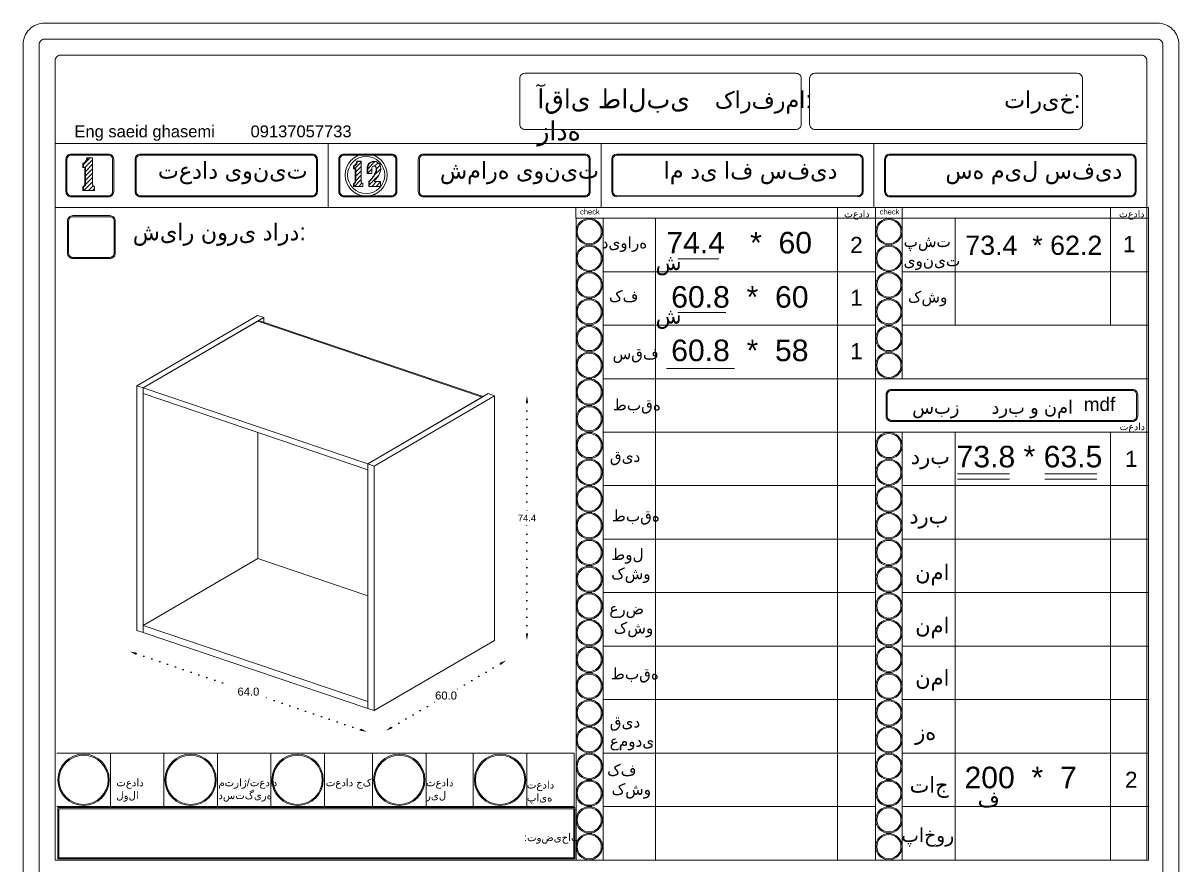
# Model space of a CAD drawing. Header units: inches. Extents: x 104 to 9740, y 936 to 6735.
# Drawn here: x 8813.2 to 9245.2, y 5445.2 to 5760 of the extents above; entities that cross this region are included whole.
import ezdxf

# ---------------------------------------------------------------- set-up
doc = ezdxf.new("R2010")
doc.units = ezdxf.units.IN
doc.header["$MEASUREMENT"] = 0
doc.linetypes.add('ACAD_ISO07W100', pattern=[3, 0, -3])
doc.styles.get("Standard").update_dxf_attribs({"font": 'arial.ttf'})
doc.dimstyles.new('Copy of Standard', dxfattribs={"dimtxt": 2.5, "dimasz": 2.5, "dimexe": 0.18, "dimexo": 0.0625, "dimgap": 0.09, "dimtad": 0, "dimtih": 1, "dimtoh": 1, "dimdec": 1, "dimzin": 0, "dimdsep": 46, "dimtxsty": 'Standard', "dimcen": 0.09, "dimse1": 1, "dimse2": 1, "dimadec": 0, "dimazin": 0, "dimtfac": 1, "dimtdec": 1, "dimtix": 1, "dimtofl": 0, "dimtmove": 0, "dimatfit": 3, "dimfxl": 1, "dimtolj": 1, "dimtzin": 0, "dimarcsym": 0})
doc.dimstyles.get("Standard").update_dxf_attribs({"dimtxt": 3, "dimasz": 2.5, "dimexe": 0.18, "dimexo": 0.0625, "dimgap": 0.09, "dimtad": 0, "dimtih": 1, "dimtoh": 1, "dimdec": 1, "dimzin": 0, "dimdsep": 46, "dimtxsty": 'Standard', "dimcen": 0.09, "dimse1": 1, "dimse2": 1, "dimadec": 0, "dimazin": 0, "dimtfac": 1, "dimtdec": 1, "dimtix": 1, "dimtofl": 0, "dimtmove": 0, "dimatfit": 0, "dimfxl": 1, "dimtolj": 1, "dimtzin": 0, "dimarcsym": 0})
pattern_1 = [(45, (8389.3998, 6249.648), (-0.8148213, 0.8148213), [])]

# ---------------------------------------------------------------- blocks, each defined once
blk = doc.blocks.new('*D792')
at = {"color": 0, "linetype": 'ACAD_ISO07W100', "lineweight": -2, "transparency": 16777216}
for p, q in [((9001.52, 5618.1), (9001.52, 5576.2)), ((9001.52, 5531.62), (9001.52, 5573.52))]:
    blk.add_line(p, q, dxfattribs=at)
at = {"color": 0, "transparency": 16777216}
for points in [[(9001.1, 5618.1), (9001.94, 5618.1), (9001.52, 5620.6)], [(9001.1, 5531.62), (9001.94, 5531.62), (9001.52, 5529.12)]]:
    blk.add_solid(points, dxfattribs=at)
at = {"layer": 'Defpoints', "color": 0, "transparency": 16777216}
for p in [(8989.4, 5620.6), (9001.52, 5620.6), (8989.4, 5529.12)]:
    blk.add_point(p, dxfattribs=at)
at = {"color": 0, "lineweight": 20, "transparency": 16777216, "insert": (9001.52, 5574.86), "char_height": 2.5, "attachment_point": 5}
blk.add_mtext('\\A1;74.4', dxfattribs=at)
blk = doc.blocks.new('*D793')
at = {"color": 0, "linetype": 'ACAD_ISO07W100', "lineweight": -2, "transparency": 16777216}
for p, q in [((8991.62, 5520.37), (8974.05, 5510.11)), ((8950.93, 5496.6), (8968.5, 5506.87))]:
    blk.add_line(p, q, dxfattribs=at)
at = {"color": 0, "transparency": 16777216}
for points in [[(8991.41, 5520.73), (8991.83, 5520.01), (8993.78, 5521.63)], [(8950.72, 5496.96), (8951.14, 5496.24), (8948.78, 5495.34)]]:
    blk.add_solid(points, dxfattribs=at)
at = {"layer": 'Defpoints', "color": 0, "transparency": 16777216}
for p in [(8989.4, 5529.12), (8944.4, 5502.84), (8948.78, 5495.34)]:
    blk.add_point(p, dxfattribs=at)
at = {"color": 0, "lineweight": 20, "transparency": 16777216, "insert": (8971.28, 5508.49), "char_height": 3, "attachment_point": 5}
blk.add_mtext('\\A1;60.0', dxfattribs=at)
blk = doc.blocks.new('*D794')
at = {"color": 0, "linetype": 'ACAD_ISO07W100', "lineweight": -2, "transparency": 16777216}
for p, q in [((8855.44, 5524.16), (8893.41, 5511.3)), ((8939.35, 5495.73), (8901.39, 5508.6))]:
    blk.add_line(p, q, dxfattribs=at)
at = {"color": 0, "transparency": 16777216}
for points in [[(8855.58, 5524.55), (8855.31, 5523.76), (8853.07, 5524.96)], [(8939.49, 5496.13), (8939.22, 5495.34), (8941.72, 5494.93)]]:
    blk.add_solid(points, dxfattribs=at)
at = {"layer": 'Defpoints', "color": 0, "transparency": 16777216}
for p in [(8855.75, 5532.86), (8853.07, 5524.96), (8944.4, 5502.84)]:
    blk.add_point(p, dxfattribs=at)
at = {"color": 0, "lineweight": 20, "transparency": 16777216, "insert": (8897.4, 5509.95), "char_height": 3, "attachment_point": 5}
blk.add_mtext('\\A1;64.0', dxfattribs=at)

msp = doc.modelspace()

# ---------------------------------------------------------------- hatches: boundary and pattern name
at = {"lineweight": 20}
h = msp.add_hatch(dxfattribs=at)
h.set_pattern_fill('ANSI31', color=256, scale=9.218651)
h.set_pattern_definition([(45, (8089.9391, 6248.5832), (-0.8148213, 0.8148213), [])])
h.paths.add_polyline_path([(8839.71, 5698.83), (8839.61, 5698.88), (8839.53, 5698.93), (8839.45, 5698.99), (8839.38, 5699.06), (8839.32, 5699.14), (8839.27, 5699.23), (8839.23, 5699.32), (8839.2, 5699.42), (8839.18, 5699.51), (8839.18, 5699.61), (8839.18, 5709.54), (8837.31, 5709.54), (8837.29, 5709.31), (8837.24, 5709.08), (8837.17, 5708.86), (8837.09, 5708.64), (8836.98, 5708.43), (8836.86, 5708.23), (8836.72, 5708.04), (8836.56, 5707.87), (8836.39, 5707.71), (8836.21, 5707.56), (8836.02, 5707.43), (8835.81, 5707.32), (8835.81, 5705.92), (8836.22, 5705.92), (8836.53, 5705.9), (8836.53, 5699.65), (8836.51, 5699.56), (8836.49, 5699.46), (8836.46, 5699.37), (8836.41, 5699.28), (8836.36, 5699.2), (8836.3, 5699.12), (8836.24, 5699.05), (8836.16, 5698.99), (8836.08, 5698.94), (8836, 5698.89), (8835.91, 5698.85), (8835.81, 5698.83), (8835.81, 5697.4), (8839.9, 5697.4), (8839.9, 5698.78), (8839.8, 5698.8)])
h = msp.add_hatch(dxfattribs=at)
h.set_pattern_fill('ANSI31', color=256, scale=9.218651)
h.set_pattern_definition(pattern_1)
h.paths.add_polyline_path([(8939.98, 5699.99), (8939.91, 5700.02), (8939.85, 5700.06), (8939.79, 5700.11), (8939.73, 5700.17), (8939.69, 5700.23), (8939.65, 5700.3), (8939.61, 5700.37), (8939.59, 5700.44), (8939.58, 5700.52), (8939.57, 5700.59), (8939.57, 5708.23), (8938.14, 5708.23), (8938.12, 5708.05), (8938.08, 5707.88), (8938.03, 5707.71), (8937.96, 5707.54), (8937.88, 5707.38), (8937.79, 5707.23), (8937.68, 5707.08), (8937.56, 5706.95), (8937.43, 5706.82), (8937.29, 5706.71), (8937.14, 5706.61), (8936.98, 5706.53), (8936.98, 5705.44), (8937.3, 5705.44), (8937.53, 5705.43), (8937.53, 5700.62), (8937.52, 5700.55), (8937.51, 5700.48), (8937.48, 5700.41), (8937.45, 5700.34), (8937.41, 5700.27), (8937.36, 5700.22), (8937.31, 5700.16), (8937.25, 5700.11), (8937.19, 5700.07), (8937.12, 5700.04), (8937.06, 5700.01), (8936.98, 5699.99), (8936.98, 5698.89), (8940.13, 5698.89), (8940.13, 5699.95), (8940.05, 5699.97)])
h = msp.add_hatch(dxfattribs=at)
h.set_pattern_fill('ANSI31', color=256, scale=9.218651)
h.set_pattern_definition(pattern_1)
h.paths.add_polyline_path([(8946.84, 5700.68), (8944.48, 5700.68), (8944.48, 5700.96), (8944.72, 5701.19), (8944.95, 5701.43), (8945.17, 5701.68), (8945.38, 5701.94), (8945.58, 5702.2), (8945.77, 5702.48), (8945.95, 5702.76), (8946.11, 5703.05), (8946.26, 5703.34), (8946.41, 5703.64), (8946.53, 5703.95), (8946.58, 5704.07), (8946.65, 5704.26), (8946.71, 5704.46), (8946.77, 5704.66), (8946.81, 5704.86), (8946.84, 5705.06), (8946.86, 5705.27), (8946.87, 5705.47), (8946.87, 5705.68), (8946.86, 5705.88), (8946.84, 5706.09), (8946.64, 5706.78), (8946.25, 5707.4), (8945.7, 5707.87), (8945.11, 5708.14), (8944.49, 5708.23), (8943.78, 5708.13), (8943.13, 5707.83), (8942.59, 5707.36), (8942.21, 5706.75), (8942.01, 5706.06), (8942.02, 5705.35), (8942.02, 5703.7), (8943.5, 5703.7), (8943.5, 5705.87), (8943.64, 5706.13), (8943.83, 5706.31), (8944.07, 5706.43), (8944.33, 5706.47), (8944.49, 5706.45), (8944.59, 5706.43), (8944.6, 5706.43), (8944.76, 5706.41), (8944.99, 5706.29), (8945.18, 5706.1), (8945.31, 5705.87), (8945.35, 5705.61), (8945.35, 5705.44), (8945.35, 5705.28), (8945.33, 5705.11), (8945.31, 5704.94), (8945.27, 5704.78), (8945.23, 5704.62), (8945.19, 5704.46), (8945.13, 5704.3), (8945.07, 5704.14), (8945, 5703.99), (8944.92, 5703.82), (8944.76, 5703.5), (8944.58, 5703.18), (8944.4, 5702.88), (8944.2, 5702.58), (8944, 5702.29), (8943.78, 5702), (8943.55, 5701.73), (8943.31, 5701.46), (8943.06, 5701.2), (8942.81, 5700.95), (8942.54, 5700.71), (8942.54, 5698.89), (8946.84, 5698.89)])

# ---------------------------------------------------------------- linework, layer by layer
for p, q in [((8825.2, 5446.99), (8825.2, 5745.95)), ((9233.2, 5714.99), (8825.2, 5714.99)), ((8825.2, 5536), (8825.2, 5714.99)), ((8927.2, 5690.99), (8927.2, 5714.99)), ((9029.2, 5690.99), (9029.2, 5714.99)), ((9029.2, 5714.99), (9029.2, 5694.99)), ((9131.2, 5690.99), (9131.2, 5714.99)), ((8829.2, 5696.99), (8829.2, 5708.99)), ((8845.05, 5710.99), (8831.2, 5710.99)), ((8835.81, 5707.32), (8835.81, 5705.92)), ((8847.05, 5708.99), (8847.05, 5696.99)), ((8855.05, 5696.99), (8855.05, 5708.99)), ((8921.2, 5710.99), (8857.05, 5710.99)), ((8923.2, 5696.99), (8923.2, 5708.99)), ((8931.2, 5708.99), (8931.2, 5696.99)), ((8950.91, 5710.99), (8933.2, 5710.99)), ((8952.91, 5696.99), (8952.91, 5708.99)), ((8960.91, 5696.99), (8960.91, 5708.99)), ((9023.2, 5710.99), (8962.91, 5710.99)), ((9025.2, 5708.99), (9025.2, 5696.99)), ((9033.2, 5696.99), (9033.2, 5708.99)), ((9125.2, 5710.99), (9035.2, 5710.99)), ((9127.2, 5708.99), (9127.2, 5696.99)), ((9135.2, 5696.99), (9135.2, 5708.99)), ((9227.2, 5710.99), (9137.2, 5710.99)), ((9229.2, 5696.99), (9229.2, 5708.99)), ((8936.98, 5706.53), (8936.98, 5705.44)), ((8936.98, 5698.89), (8940.13, 5698.89)), ((8831.58, 5695.29), (8845.42, 5695.29)), ((8835.81, 5697.4), (8839.9, 5697.4)), ((8921.58, 5695.29), (8857.42, 5695.29)), ((8933.58, 5695.29), (8951.28, 5695.29)), ((9023.58, 5695.29), (8963.28, 5695.29)), ((9035.58, 5695.29), (9125.58, 5695.29)), ((9137.58, 5695.29), (9227.58, 5695.29)), ((9233.2, 5694.99), (9233.2, 5446.99)), ((9019.8, 5690.99), (9019.8, 5686.99)), ((9117.63, 5446.99), (9117.63, 5690.99)), ((9131.8, 5690.99), (9131.8, 5666.99)), ((9141.8, 5690.99), (9141.8, 5666.99)), ((9219.59, 5646.99), (9219.59, 5690.99)), ((9019.8, 5686.99), (9233.8, 5686.99)), ((9019.86, 5447.12), (9019.86, 5687.12)), ((9030.07, 5446.99), (9030.07, 5686.99)), ((9049.61, 5686.99), (9049.61, 5446.99)), ((9131.8, 5530.99), (9131.8, 5686.99)), ((9131.8, 5446.99), (9131.8, 5686.99)), ((9141.8, 5646.99), (9141.8, 5686.99)), ((9141.8, 5626.99), (9141.8, 5686.99)), ((9141.8, 5626.99), (9141.8, 5686.99)), ((9141.8, 5686.99), (9141.8, 5666.99)), ((9161.61, 5686.99), (9161.61, 5646.99)), ((9057.97, 5671.74), (9073.3, 5671.74)), ((9030.07, 5666.99), (9131.8, 5666.99)), ((9141.8, 5666.99), (9233.8, 5666.99)), ((9057.97, 5651.74), (9075.85, 5651.74)), ((9030.07, 5646.99), (9131.8, 5646.99)), ((9233.8, 5646.99), (9141.8, 5646.99)), ((9053.62, 5630.85), (9079.04, 5630.85)), ((9030.07, 5626.99), (9233.8, 5626.99)), ((9135.8, 5612.99), (9135.8, 5620.99)), ((9227.8, 5622.99), (9137.8, 5622.99)), ((9229.8, 5620.99), (9229.8, 5612.99)), ((9227.8, 5610.99), (9137.8, 5610.99)), ((9030.07, 5606.99), (9131.8, 5606.99)), ((9233.8, 5606.99), (9131.8, 5606.99)), ((9141.8, 5446.99), (9141.8, 5606.99)), ((9161.61, 5606.99), (9161.61, 5506.99)), ((9219.59, 5606.99), (9219.59, 5446.99)), ((9162.5, 5591.38), (9181.84, 5591.38)), ((9195.13, 5591.38), (9214.47, 5591.38)), ((9030.07, 5586.99), (9131.8, 5586.99)), ((9030.07, 5586.99), (9049.61, 5586.99)), ((9141.8, 5586.99), (9233.8, 5586.99)), ((9161.61, 5586.99), (9161.61, 5486.99)), ((9162.5, 5589.36), (9181.84, 5589.36)), ((9195.13, 5589.36), (9214.47, 5589.36)), ((9030.07, 5566.99), (9049.61, 5566.99)), ((9030.07, 5566.99), (9131.8, 5566.99)), ((9141.8, 5566.99), (9233.8, 5566.99)), ((9161.61, 5566.99), (9161.61, 5466.99)), ((9030.07, 5546.99), (9131.8, 5546.99)), ((9141.8, 5546.99), (9233.8, 5546.99)), ((9161.61, 5546.99), (9161.61, 5446.99)), ((9030.07, 5526.99), (9131.8, 5526.99)), ((9117.63, 5526.99), (9131.8, 5526.99)), ((9141.8, 5526.99), (9233.8, 5526.99)), ((9030.07, 5506.99), (9131.8, 5506.99)), ((9141.8, 5506.99), (9233.8, 5506.99)), ((8825.8, 5486.99), (9019.19, 5486.99)), ((8845.8, 5486.99), (8845.8, 5466.99)), ((8865.8, 5486.99), (8865.8, 5466.99)), ((8885.8, 5486.99), (8885.8, 5466.99)), ((8905.8, 5486.99), (8905.8, 5466.99)), ((8925.8, 5486.99), (8925.8, 5466.99)), ((8943.79, 5486.99), (8943.79, 5466.99)), ((8963.79, 5486.99), (8963.79, 5466.99)), ((8981.48, 5486.99), (8981.48, 5466.99)), ((9001.48, 5486.99), (9001.48, 5466.99)), ((9019.19, 5486.99), (9019.19, 5466.99)), ((9030.07, 5486.99), (9131.8, 5486.99)), ((9141.8, 5486.99), (9233.8, 5486.99)), ((8825.8, 5466.99), (9019.19, 5466.99)), ((9030.07, 5466.99), (9131.8, 5466.99)), ((9141.8, 5466.99), (9233.8, 5466.99)), ((9019.2, 5446.99), (8825.2, 5446.99)), ((9019.2, 5446.99), (8825.2, 5446.99)), ((9019.2, 5446.99), (9131.2, 5446.99)), ((9019.2, 5446.99), (9233.2, 5446.99)), ((9019.2, 5446.99), (9131.2, 5446.99)), ((9019.2, 5446.99), (9233.2, 5446.99)), ((9019.8, 5446.99), (9131.8, 5446.99)), ((9019.8, 5446.99), (9131.8, 5446.99))]:
    msp.add_line(p, q, dxfattribs=at)
at = {"linetype": 'Continuous', "lineweight": 20, "extrusion": (4.44089e-16, 0.895621, 0.444817)}
for p, q in [((8900.76, 5650.63), (8855.75, 5624.34)), ((8903.12, 5649.83), (8900.76, 5650.63)), ((8858.12, 5623.54), (8903.12, 5649.83)), ((8900.87, 5648.52), (8858.12, 5623.54)), ((8901.21, 5648.71), (8900.87, 5648.52)), ((8984.79, 5620.09), (8900.87, 5648.52)), ((8984.79, 5620.09), (8900.87, 5648.52)), ((8901.21, 5648.71), (8985.13, 5620.29)), ((8903.12, 5648.07), (8903.12, 5649.83)), ((8855.75, 5624.34), (8858.12, 5623.54)), ((8855.75, 5624.34), (8855.75, 5532.86)), ((8858.12, 5532.06), (8858.12, 5623.54)), ((8858.12, 5623.54), (8858.12, 5621.39)), ((8942.03, 5595.12), (8858.12, 5623.54)), ((8942.03, 5592.96), (8858.12, 5621.39)), ((8987.04, 5621.4), (8942.03, 5595.12)), ((8944.4, 5594.31), (8989.4, 5620.6)), ((8989.4, 5620.6), (8987.04, 5621.4)), ((8989.4, 5529.12), (8989.4, 5620.6)), ((8942.03, 5595.12), (8984.79, 5620.09)), ((8985.13, 5620.29), (8984.79, 5620.09)), ((8900.87, 5606.91), (8900.87, 5559.7)), ((8942.03, 5595.12), (8944.4, 5594.31)), ((8942.03, 5595.12), (8942.03, 5503.64)), ((8942.03, 5592.96), (8942.03, 5595.12)), ((8944.4, 5502.84), (8944.4, 5594.31)), ((8858.12, 5534.73), (8900.87, 5559.7)), ((8900.87, 5559.7), (8942.03, 5545.75)), ((8942.03, 5506.3), (8858.12, 5534.73)), ((8858.12, 5534.73), (8858.12, 5532.06)), ((8858.12, 5532.06), (8855.75, 5532.86)), ((8858.12, 5532.06), (8942.03, 5503.64)), ((8989.4, 5529.12), (8944.4, 5502.84)), ((8942.03, 5506.3), (8942.03, 5503.64)), ((8944.4, 5502.84), (8942.03, 5503.64))]:
    msp.add_line(p, q, dxfattribs=at)
at = {"lineweight": 20}
for points in [[(8821.2, 5153.95), (9237.2, 5153.95, 0.414214), (9245.2, 5161.95), (9245.2, 5751.95, 0.414214), (9237.2, 5759.95), (8821.2, 5759.95, 0.414214), (8813.2, 5751.95), (8813.2, 5161.95, 0.414214)], [(8821.2, 5159.95), (9237.2, 5159.95, 0.414214), (9239.2, 5161.95), (9239.2, 5751.95, 0.414214), (9237.2, 5753.95), (8821.2, 5753.95, 0.414214), (8819.2, 5751.95), (8819.2, 5161.95, 0.414214)], [(9104.05, 5739.2, 0.414214), (9102.05, 5741.2), (9000.81, 5741.2, 0.414214), (8998.81, 5739.2), (8998.81, 5722.16, 0.414214), (9000.81, 5720.16), (9102.05, 5720.16, 0.414214), (9104.05, 5722.16)], [(9109.18, 5720.16), (9207.18, 5720.16, 0.414214), (9209.18, 5722.16), (9209.18, 5739.2, 0.414214), (9207.18, 5741.2), (9109.18, 5741.2, 0.414214), (9107.18, 5739.2), (9107.18, 5722.16, 0.414214)], [(9209.18, 5739.2, 0.414214), (9207.18, 5741.2), (9109.18, 5741.2, 0.414214), (9107.18, 5739.2), (9107.18, 5722.16, 0.414214), (9109.18, 5720.16), (9207.18, 5720.16, 0.414214), (9209.18, 5722.16)], [(8847.05, 5708.99, 0.414214), (8845.05, 5710.99), (8831.2, 5710.99, 0.414214), (8829.2, 5708.99), (8829.2, 5696.99, 0.414214), (8831.2, 5694.99), (8845.05, 5694.99, 0.414214), (8847.05, 5696.99)], [(8846.65, 5708.99, 0.414214), (8845.05, 5710.59), (8831.2, 5710.59, 0.414214), (8829.6, 5708.99), (8829.6, 5696.99, 0.414214), (8831.2, 5695.39), (8845.05, 5695.39, 0.414214), (8846.65, 5696.99)], [(8923.2, 5708.99, 0.414214), (8921.2, 5710.99), (8857.05, 5710.99, 0.414214), (8855.05, 5708.99), (8855.05, 5696.99, 0.414214), (8857.05, 5694.99), (8921.2, 5694.99, 0.414214), (8923.2, 5696.99)], [(8922.8, 5708.99, 0.414214), (8921.2, 5710.59), (8857.05, 5710.59, 0.414214), (8855.45, 5708.99), (8855.45, 5696.99, 0.414214), (8857.05, 5695.39), (8921.2, 5695.39, 0.414214), (8922.8, 5696.99)], [(8952.91, 5708.99, 0.414214), (8950.91, 5710.99), (8933.2, 5710.99, 0.414214), (8931.2, 5708.99), (8931.2, 5696.99, 0.414214), (8933.2, 5694.99), (8950.91, 5694.99, 0.414214), (8952.91, 5696.99)], [(8952.51, 5708.99, 0.414214), (8950.91, 5710.59), (8933.2, 5710.59, 0.414214), (8931.6, 5708.99), (8931.6, 5696.99, 0.414214), (8933.2, 5695.39), (8950.91, 5695.39, 0.414214), (8952.51, 5696.99)], [(9025.2, 5708.99, 0.414214), (9023.2, 5710.99), (8962.91, 5710.99, 0.414214), (8960.91, 5708.99), (8960.91, 5696.99, 0.414214), (8962.91, 5694.99), (9023.2, 5694.99, 0.414214), (9025.2, 5696.99)], [(9024.8, 5708.99, 0.414214), (9023.2, 5710.59), (8962.91, 5710.59, 0.414214), (8961.31, 5708.99), (8961.31, 5696.99, 0.414214), (8962.91, 5695.39), (9023.2, 5695.39, 0.414214), (9024.8, 5696.99)], [(9126.8, 5708.99, 0.414214), (9125.2, 5710.59), (9035.2, 5710.59, 0.414214), (9033.6, 5708.99), (9033.6, 5696.99, 0.414214), (9035.2, 5695.39), (9125.2, 5695.39, 0.414214), (9126.8, 5696.99)], [(9229.2, 5708.99, 0.414214), (9227.2, 5710.99), (9137.2, 5710.99, 0.414214), (9135.2, 5708.99), (9135.2, 5696.99, 0.414214), (9137.2, 5694.99), (9227.2, 5694.99, 0.414214), (9229.2, 5696.99)], [(9228.8, 5708.99, 0.414214), (9227.2, 5710.59), (9137.2, 5710.59, 0.414214), (9135.6, 5708.99), (9135.6, 5696.99, 0.414214), (9137.2, 5695.39), (9227.2, 5695.39, 0.414214), (9228.8, 5696.99)], [(8847.65, 5685.95, 0.414214), (8845.65, 5687.95), (8831.8, 5687.95, 0.414214), (8829.8, 5685.95), (8829.8, 5673.95, 0.414214), (8831.8, 5671.95), (8845.65, 5671.95, 0.414214), (8847.65, 5673.95)], [(8847.65, 5685.95, 0.414214), (8845.65, 5687.95), (8831.8, 5687.95, 0.414214), (8829.8, 5685.95), (8829.8, 5673.95, 0.414214), (8831.8, 5671.95), (8845.65, 5671.95, 0.414214), (8847.65, 5673.95)], [(8847.25, 5685.95, 0.414214), (8845.65, 5687.55), (8831.8, 5687.55, 0.414214), (8830.2, 5685.95), (8830.2, 5673.95, 0.414214), (8831.8, 5672.35), (8845.65, 5672.35, 0.414214), (8847.25, 5673.95)], [(8847.25, 5685.95, 0.414214), (8845.65, 5687.55), (8831.8, 5687.55, 0.414214), (8830.2, 5685.95), (8830.2, 5673.95, 0.414214), (8831.8, 5672.35), (8845.65, 5672.35, 0.414214), (8847.25, 5673.95)], [(9229.8, 5620.99, 0.414214), (9227.8, 5622.99), (9137.8, 5622.99, 0.414214), (9135.8, 5620.99), (9135.8, 5612.99, 0.414214), (9137.8, 5610.99), (9227.8, 5610.99, 0.414214), (9229.8, 5612.99)], [(9229.4, 5620.99, 0.414214), (9227.8, 5622.59), (9137.8, 5622.59, 0.414214), (9136.2, 5620.99), (9136.2, 5612.99, 0.414214), (9137.8, 5611.39), (9227.8, 5611.39, 0.414214), (9229.4, 5612.99)]]:
    msp.add_lwpolyline(points, format="xyb", close=True, dxfattribs=at)
for points in [[(9233.2, 5547.93), (9233.2, 5745.95, 0.414214), (9231.2, 5747.95), (8827.2, 5747.95, 0.414214), (8825.2, 5745.95), (8825.2, 5547.93)], [(9104.05, 5739.2, 0.414214), (9102.05, 5741.2), (9000.81, 5741.2, 0.414214), (8998.81, 5739.2), (8998.81, 5722.16, 0.414214), (9000.81, 5720.16), (9102.05, 5720.16, 0.414214), (9104.05, 5722.16), (9104.05, 5739.2)]]:
    msp.add_lwpolyline(points, format="xyb", dxfattribs=at)
for points in [[(8835.5, 5697.34), (8839.9, 5697.34), (8839.9, 5697.4), (8839.9, 5698.78), (8839.8, 5698.8), (8839.71, 5698.83), (8839.61, 5698.88), (8839.53, 5698.93), (8839.45, 5698.99), (8839.38, 5699.06), (8839.32, 5699.14), (8839.27, 5699.23), (8839.23, 5699.32), (8839.2, 5699.42), (8839.18, 5699.51), (8839.18, 5699.61), (8839.18, 5709.54), (8839.18, 5709.6), (8837.01, 5709.6), (8836.99, 5709.36), (8836.94, 5709.13), (8836.87, 5708.91), (8836.78, 5708.69), (8836.68, 5708.48), (8836.55, 5708.28), (8836.41, 5708.09), (8836.26, 5707.91), (8836.08, 5707.75), (8835.9, 5707.6), (8835.7, 5707.47), (8835.5, 5707.36), (8835.5, 5705.92), (8835.81, 5705.92), (8836.22, 5705.92), (8836.22, 5699.61), (8836.2, 5699.52), (8836.18, 5699.42), (8836.15, 5699.33), (8836.11, 5699.24), (8836.05, 5699.16), (8835.99, 5699.08), (8835.93, 5699.01), (8835.85, 5698.95), (8835.77, 5698.89), (8835.68, 5698.84), (8835.59, 5698.81), (8835.5, 5698.78), (8835.5, 5697.34), (8835.81, 5697.4), (8835.81, 5698.83), (8835.91, 5698.85), (8836, 5698.89), (8836.08, 5698.94), (8836.16, 5698.99), (8836.24, 5699.05), (8836.3, 5699.12), (8836.36, 5699.2), (8836.41, 5699.28), (8836.46, 5699.37), (8836.49, 5699.46), (8836.51, 5699.56), (8836.53, 5699.65), (8836.53, 5705.9), (8836.22, 5705.92)], [(8835.5, 5707.36), (8835.81, 5707.32), (8836.02, 5707.43), (8836.21, 5707.56), (8836.39, 5707.71), (8836.56, 5707.87), (8836.72, 5708.04), (8836.86, 5708.23), (8836.98, 5708.43), (8837.09, 5708.64), (8837.17, 5708.86), (8837.24, 5709.08), (8837.29, 5709.31), (8837.31, 5709.54)], [(8837.01, 5709.6), (8837.31, 5709.54), (8839.18, 5709.54)], [(8936.74, 5698.84), (8940.13, 5698.84), (8940.13, 5698.89), (8940.13, 5699.95), (8940.05, 5699.97), (8939.98, 5699.99), (8939.91, 5700.02), (8939.85, 5700.06), (8939.79, 5700.11), (8939.73, 5700.17), (8939.69, 5700.23), (8939.65, 5700.3), (8939.61, 5700.37), (8939.59, 5700.44), (8939.58, 5700.52), (8939.57, 5700.59), (8939.57, 5708.23), (8939.57, 5708.28), (8937.91, 5708.28), (8937.89, 5708.1), (8937.85, 5707.92), (8937.8, 5707.75), (8937.73, 5707.58), (8937.65, 5707.42), (8937.55, 5707.26), (8937.45, 5707.12), (8937.33, 5706.98), (8937.19, 5706.85), (8937.05, 5706.74), (8936.9, 5706.64), (8936.74, 5706.55), (8936.74, 5705.44), (8936.98, 5705.44), (8937.3, 5705.44), (8937.3, 5700.59), (8937.29, 5700.52), (8937.27, 5700.44), (8937.24, 5700.37), (8937.21, 5700.31), (8937.17, 5700.24), (8937.12, 5700.18), (8937.07, 5700.13), (8937.01, 5700.08), (8936.95, 5700.04), (8936.88, 5700), (8936.81, 5699.97), (8936.74, 5699.95), (8936.74, 5698.84), (8936.98, 5698.89), (8936.98, 5699.99), (8937.06, 5700.01), (8937.12, 5700.04), (8937.19, 5700.07), (8937.25, 5700.11), (8937.31, 5700.16), (8937.36, 5700.22), (8937.41, 5700.27), (8937.45, 5700.34), (8937.48, 5700.41), (8937.51, 5700.48), (8937.52, 5700.55), (8937.53, 5700.62), (8937.53, 5705.43), (8937.3, 5705.44)], [(8936.74, 5706.55), (8936.98, 5706.53), (8937.14, 5706.61), (8937.29, 5706.71), (8937.43, 5706.82), (8937.56, 5706.95), (8937.68, 5707.08), (8937.79, 5707.23), (8937.88, 5707.38), (8937.96, 5707.54), (8938.03, 5707.71), (8938.08, 5707.88), (8938.12, 5708.05), (8938.14, 5708.23)], [(8937.91, 5708.28), (8938.14, 5708.23), (8939.57, 5708.23)], [(8941.83, 5703.7), (8941.83, 5705.36), (8941.82, 5706.09), (8942.02, 5706.78), (8942.41, 5707.4), (8942.96, 5707.87), (8943.61, 5708.17), (8944.33, 5708.28), (8945.05, 5708.17), (8945.11, 5708.14), (8945.7, 5707.87), (8946.25, 5707.4), (8946.64, 5706.78), (8946.84, 5706.09), (8946.86, 5705.88), (8946.87, 5705.68), (8946.87, 5705.47), (8946.86, 5705.27), (8946.84, 5705.06), (8946.81, 5704.86), (8946.77, 5704.66), (8946.71, 5704.46), (8946.65, 5704.26), (8946.58, 5704.07), (8946.53, 5703.95), (8946.41, 5703.64), (8946.26, 5703.34), (8946.11, 5703.05), (8945.95, 5702.76), (8945.77, 5702.48), (8945.58, 5702.2), (8945.38, 5701.94), (8945.17, 5701.68), (8944.95, 5701.43), (8944.72, 5701.19), (8944.48, 5700.96), (8944.48, 5700.68), (8946.84, 5700.68), (8946.84, 5698.89), (8946.84, 5698.84), (8942.36, 5698.84)], [(8942.02, 5703.7), (8942.02, 5705.35), (8942.01, 5706.06), (8942.21, 5706.75), (8942.59, 5707.36), (8943.13, 5707.83), (8943.78, 5708.13), (8944.49, 5708.23), (8945.11, 5708.14)], [(8941.83, 5703.7), (8942.02, 5703.7), (8943.5, 5703.7), (8943.5, 5705.82), (8943.51, 5705.89), (8943.64, 5706.13), (8943.83, 5706.31), (8944.07, 5706.43), (8944.33, 5706.47), (8944.49, 5706.45), (8944.59, 5706.43), (8944.6, 5706.43)], [(8945.02, 5706.13), (8945.15, 5705.89), (8945.2, 5705.63), (8945.2, 5705.46), (8945.19, 5705.29), (8945.17, 5705.12), (8945.15, 5704.96), (8945.12, 5704.79), (8945.08, 5704.63), (8945.03, 5704.46), (8944.97, 5704.3), (8944.91, 5704.15), (8944.84, 5703.99), (8944.76, 5703.82), (8944.6, 5703.5), (8944.42, 5703.18), (8944.23, 5702.87), (8944.04, 5702.57), (8943.83, 5702.27), (8943.61, 5701.98), (8943.38, 5701.71), (8943.14, 5701.44), (8942.89, 5701.18), (8942.63, 5700.92), (8942.36, 5700.68), (8942.36, 5698.84), (8942.54, 5698.89), (8946.84, 5698.89)], [(8945.02, 5706.13), (8944.83, 5706.31), (8944.6, 5706.43), (8944.76, 5706.41), (8944.99, 5706.29), (8945.18, 5706.1), (8945.31, 5705.87), (8945.35, 5705.61), (8945.35, 5705.44), (8945.35, 5705.28), (8945.33, 5705.11), (8945.31, 5704.94), (8945.27, 5704.78), (8945.23, 5704.62), (8945.19, 5704.46), (8945.13, 5704.3), (8945.07, 5704.14), (8945, 5703.99), (8944.92, 5703.82), (8944.76, 5703.5), (8944.58, 5703.18), (8944.4, 5702.88), (8944.2, 5702.58), (8944, 5702.29), (8943.78, 5702), (8943.55, 5701.73), (8943.31, 5701.46), (8943.06, 5701.2), (8942.81, 5700.95), (8942.54, 5700.71)], [(8942.36, 5700.68), (8942.54, 5700.71), (8942.54, 5698.89)]]:
    msp.add_lwpolyline(points, dxfattribs=at)
for points in [[(8825.2, 5690.99), (9233.2, 5690.99), (9233.2, 5446.99), (8825.2, 5446.99)], [(9019.8, 5446.99), (8825.2, 5446.99), (8825.2, 5690.99), (9233.8, 5690.99), (9233.8, 5446.99)], [(9019.8, 5446.99), (8825.2, 5446.99), (8825.2, 5690.99), (9233.8, 5690.99), (9233.8, 5446.99)], [(9019.4, 5466.59), (8826.2, 5466.59), (8826.2, 5447.39), (9019.4, 5447.39)], [(9019, 5466.19), (8826.6, 5466.19), (8826.6, 5447.79), (9019, 5447.79)]]:
    msp.add_lwpolyline(points, close=True, dxfattribs=at)
for centre, radius in [((8941.43, 5703.15), 7.86), ((8941.43, 5703.15), 6.94), ((9024.8, 5681.99), 4.92), ((9024.8, 5681.99), 4.52), ((9136.8, 5681.99), 4.92), ((9136.8, 5681.99), 4.52), ((9024.8, 5671.99), 4.92), ((9024.8, 5671.99), 4.52), ((9136.8, 5671.99), 4.92), ((9136.8, 5671.99), 4.52), ((9024.8, 5661.99), 4.92), ((9024.8, 5661.99), 4.52), ((9136.8, 5661.99), 4.92), ((9136.8, 5661.99), 4.52), ((9024.8, 5651.99), 4.92), ((9024.8, 5651.99), 4.52), ((9136.8, 5651.99), 4.92), ((9136.8, 5651.99), 4.52), ((9024.8, 5641.99), 4.92), ((9024.8, 5641.99), 4.52), ((9136.8, 5641.99), 4.92), ((9136.8, 5641.99), 4.52), ((9024.8, 5631.99), 4.92), ((9024.8, 5631.99), 4.52), ((9136.8, 5631.99), 4.92), ((9136.8, 5631.99), 4.52), ((9024.8, 5621.99), 4.92), ((9024.8, 5621.99), 4.52), ((9024.8, 5611.99), 4.92), ((9024.8, 5611.99), 4.52), ((9024.8, 5601.99), 4.92), ((9024.8, 5601.99), 4.52), ((9136.8, 5601.99), 4.92), ((9136.8, 5601.99), 4.52), ((9024.8, 5591.99), 4.92), ((9024.8, 5591.99), 4.52), ((9136.8, 5591.99), 4.92), ((9136.8, 5591.99), 4.52), ((9024.8, 5581.99), 4.92), ((9024.8, 5581.99), 4.52), ((9136.8, 5581.99), 4.92), ((9136.8, 5581.99), 4.52), ((9024.8, 5571.99), 4.92), ((9024.8, 5571.99), 4.52), ((9136.8, 5571.99), 4.92), ((9136.8, 5571.99), 4.52), ((9024.8, 5561.99), 4.92), ((9024.8, 5561.99), 4.52), ((9136.8, 5561.99), 4.92), ((9136.8, 5561.99), 4.52), ((9024.8, 5551.99), 4.92), ((9024.8, 5551.99), 4.52), ((9136.8, 5551.99), 4.92), ((9136.8, 5551.99), 4.52), ((9024.8, 5541.99), 4.92), ((9136.8, 5541.99), 4.92), ((9024.8, 5541.99), 4.52), ((9136.8, 5541.99), 4.52), ((9024.8, 5531.99), 4.92), ((9024.8, 5531.99), 4.52), ((9136.8, 5531.99), 4.92), ((9136.8, 5531.99), 4.52), ((9024.8, 5521.99), 4.92), ((9024.8, 5521.99), 4.52), ((9136.8, 5521.99), 4.92), ((9136.8, 5521.99), 4.52), ((9024.8, 5511.99), 4.92), ((9136.8, 5511.99), 4.92), ((9024.8, 5511.99), 4.52), ((9136.8, 5511.99), 4.52), ((9024.8, 5501.99), 4.92), ((9024.8, 5501.99), 4.52), ((9136.8, 5501.99), 4.92), ((9136.8, 5501.99), 4.52), ((9024.8, 5491.99), 4.92), ((9024.8, 5491.99), 4.52), ((9136.8, 5491.99), 4.92), ((9136.8, 5491.99), 4.52), ((8835.8, 5476.99), 9.6), ((8875.8, 5476.99), 9.6), ((8915.8, 5476.99), 9.6), ((8953.79, 5476.99), 9.6), ((8991.48, 5476.99), 9.6), ((9024.8, 5481.99), 4.92), ((9024.8, 5481.99), 4.52), ((9136.8, 5481.99), 4.92), ((9136.8, 5481.99), 4.52), ((8835.8, 5476.99), 9.2), ((8875.8, 5476.99), 9.2), ((8915.8, 5476.99), 9.2), ((8953.79, 5476.99), 9.2), ((8991.48, 5476.99), 9.2), ((9024.8, 5471.99), 4.92), ((9024.8, 5471.99), 4.52), ((9136.8, 5471.99), 4.92), ((9136.8, 5471.99), 4.52), ((9024.8, 5461.99), 4.92), ((9024.8, 5461.99), 4.52), ((9136.8, 5461.99), 4.92), ((9136.8, 5461.99), 4.52), ((9024.8, 5451.99), 4.92), ((9024.8, 5451.99), 4.52), ((9136.8, 5451.99), 4.92), ((9136.8, 5451.99), 4.52)]:
    msp.add_circle(centre, radius, dxfattribs=at)
for centre, start, end in [((8831.2, 5708.99), 90, 180), ((8845.05, 5708.99), 0, 90), ((8857.05, 5708.99), 90, 180), ((8921.2, 5708.99), 0, 90), ((8933.2, 5708.99), 90, 180), ((8950.91, 5708.99), 0, 90), ((8962.91, 5708.99), 90, 180), ((9023.2, 5708.99), 0, 90), ((9035.2, 5708.99), 90, 180), ((9125.2, 5708.99), 0, 90), ((9137.2, 5708.99), 90, 180), ((9227.2, 5708.99), 0, 90), ((8831.2, 5696.99), 180, 270), ((8845.05, 5696.99), 270, 0), ((8857.05, 5696.99), 180, 270), ((8921.2, 5696.99), 270, 0), ((8933.2, 5696.99), 180, 270), ((8950.91, 5696.99), 270, 0), ((8962.91, 5696.99), 180, 270), ((9023.2, 5696.99), 270, 0), ((9035.2, 5696.99), 180, 270), ((9125.2, 5696.99), 270, 0), ((9137.2, 5696.99), 180, 270), ((9227.2, 5696.99), 270, 0), ((9137.8, 5620.99), 90, 180), ((9227.8, 5620.99), 0, 90), ((9137.8, 5612.99), 180, 270), ((9227.8, 5612.99), 270, 0)]:
    msp.add_arc(centre, 2, start, end, dxfattribs=at)

# ---------------------------------------------------------------- texts
at = {"lineweight": 20, "attachment_point": 1}
for s, width, gutter_width, heights, insert, char_height in [('{\\fArial|b0|i0|c178|p34;آقای طالبی زاده}', 61.9241, 323.85, [0], (9005.37, 5735.23), 7.1441), ('{\\fArial|b0|i0|c178|p34;کارفرما:}', 0.2338, 164.79, [0], (9071.74, 5734.5), 6.3113), ('تاریخ:', 0.2338, 164.79, [0], (9179.87, 5734.5), 6.311), ('{\\fArial|b0|i0|c178|p34;Eng saeid ghasemi}', 79.2452, 164.79, [0], (8832.37, 5721.68), 4.4179), ('{\\fArial|b0|i0|c178|p34;09137057733 }', 65.4498, 164.79, [0], (8898.21, 5721.68), 4.4179), ('{\\fArial|b0|i0|c178|p34;تعداد یونیت}', 65.4498, 164.79, [0], (8863.58, 5708.1), 6.3113), ('{\\fArial|b0|i0|c178|p34;شماره یونیت}', 65.4498, 164.79, [0], (8969, 5708.1), 6.3113), ('{\\fArial|b0|i0|c178|p34;ام دی اف سفید}', 65.4498, 164.79, [0], (9052.62, 5708.1), 6.3113), ('{\\fArial|b0|i0|c178|p34;سه میل سفید}', 65.4498, 164.79, [0], (9157.94, 5708.1), 6.3113), ('{\\fArial|b0|i0|c178|p34;check}', 8.1204, 164.79, [0], (9021.38, 5690.41), 2.0101), ('{\\fArial|b0|i0|c178|p34;تعداد }', 11.7486, 164.79, [0], (9120.06, 5690), 2.6665), ('{\\fArial|b0|i0|c178|p34;check}', 8.423, 164.79, [0], (9133.38, 5690.41), 2.0101), ('{\\fArial|b0|i0|c178|p34;تعداد }', 10.9902, 164.79, [0], (9222.81, 5690), 2.6665), ('{\\fArial|b0|i0|c178|p34;شیار نوری دارد:}', 65.4498, 164.79, [0], (8854.18, 5685.06), 6.3113), ('{\\fArial|b0|i0|c178|p34;شیار نوری دارد:}', 65.4498, 164.79, [0], (8854.18, 5685.06), 6.3113), ('74.4   *  60', 61.9823, 462.54, [8.23], (9053.62, 5681.88), 8.0603), ('{\\fArial|b0|i0|c178|p34;دیواره }', 17.3175, 247.18, [0], (9029.45, 5680.07), 4.3074), ('2 ', 8.5903, 164.79, [0], (9122.33, 5680.01), 6), ('{\\fArial|b0|i0|c178|p34;پشت \\Pیونیت}', 19.3052, 247.18, [0], (9142.31, 5680.52), 4.3074), ('73.4  * 62.2', 58.0086, 411.15, [7.32], (9165.36, 5680.45), 7.1647), ('1 ', 8.5903, 164.79, [0], (9224.29, 5680.28), 6), ('{\\fArial|b0|i0|c178|p34;ش}', 15.3157, 346.26, [0], (9049.61, 5673.63), 6.0339), ('{\\fArial|b0|i0|c178|p34;کف }', 15.3367, 247.18, [0], (9032.19, 5660.07), 4.3074), ('60.8  *  60', 65.2593, 462.54, [8.23], (9055.44, 5661.6), 8.0603), ('1 ', 8.5903, 164.79, [0], (9122.33, 5660.28), 6), ('{\\fArial|b0|i0|c178|p34;کشو }', 17.7019, 247.18, [0], (9143.91, 5659.8), 4.3074), ('{\\fArial|b0|i0|c178|p34;ش}', 15.3157, 346.26, [0], (9049.61, 5653.63), 6.0339), ('{\\fArial|b0|i0|c178|p34;سقف}', 20.995, 247.18, [0], (9033.54, 5638.6), 4.3074), ('60.8  *  58', 65.2593, 462.54, [8.23], (9055.44, 5641.6), 8.0603), ('1 ', 8.5903, 164.79, [0], (9122.33, 5640.28), 6), ('{\\fArial|b0|i0|c178|p34;طبقه}', 16.0176, 247.18, [0], (9033.6, 5619.45), 4.3074), ('{\\fArial|b0|i0|c178|p34;سبز}', 37.9723, 164.79, [0], (9145.53, 5618.91), 5.0582), ('{\\fArial|b0|i0|c178|p34;درب و نما}', 36.0682, 164.79, [0], (9175.15, 5618.91), 5.0582), ('mdf', 17.2431, 132.07, [0], (9209.65, 5619.95), 5.058), ('{\\fArial|b0|i0|c178|p34;تعداد }', 10.7715, 164.79, [0], (9223.03, 5610.43), 2.6665), ('{\\fArial|b0|i0|c178|p34;قید  }', 21.1589, 247.18, [0], (9032.51, 5600.17), 4.3074), ('73.8 * 63.5', 65.2593, 462.54, [8.23], (9162.11, 5601.88), 8.0603), ('1{\\fArial|b0|i0|c178|p34; }', 8.5903, 164.79, [0], (9225.06, 5600.01), 6), ('{\\fArial|b0|i0|c178|p34;درب}', 20.6748, 340.12, [0], (9145, 5600.99), 5.927), ('{\\fArial|b0|i0|c178|p34;طبقه}', 14.1457, 164.79, [0], (9033.23, 5577.94), 4.3074), ('{\\fArial|b0|i0|c178|p34;درب}', 13.4202, 164.79, [0], (9144.42, 5578.77), 5.927), ('{\\fArial|b0|i0|c178|p34;طول \\Pکشو}', 17.6756, 164.79, [0], (9033, 5563.51), 4.3074), ('{\\fArial|b0|i0|c178|p34;نما}', 11.1787, 164.79, [0], (9146.66, 5557.6), 5.927), ('{\\fArial|b0|i0|c178|p34;عرض \\P کشو}', 18.5758, 164.79, [0], (9032.31, 5543.2), 4.3074), ('{\\fArial|b0|i0|c178|p34;نما}', 11.1787, 164.79, [0], (9146.66, 5537.71), 5.927), ('{\\fArial|b0|i0|c178|p34;طبقه}', 14.2061, 164.79, [0], (9032.86, 5518.89), 4.3074), ('{\\fArial|b0|i0|c178|p34;نما}', 11.1787, 164.79, [0], (9146.66, 5518.17), 5.927), ('{\\fArial|b0|i0|c178|p34;قید \\Pعمودی}', 14.0099, 164.79, [0], (9032.46, 5500.87), 4.3074), ('{\\fArial|b0|i0|c178|p34;زه}', 11.2031, 164.79, [0], (9146.64, 5497.91), 5.927), ('{\\fArial|b0|i0|c178|p34;کف }\\P{\\fArial|b0|i0|c178|p34; کشو}', 17.5398, 164.79, [0], (9031.49, 5482.87), 4.3074), ('{\\fArial|b0|i0|c178|p34;تاج}', 13.2883, 164.79, [0], (9144.55, 5478.1), 5.927), ('200  *  7', 65.2593, 462.54, [8.23], (9165.07, 5481.88), 8.06), ('2 ', 8.5903, 164.79, [0], (9225.06, 5480.01), 6), ('تعداد لولا', 17.7752, 164.79, [0], (8848.03, 5477.44), 2.872), ('متراژ/تعداد\\Pدستگیره', 19.6171, 164.79, [0], (8886.19, 5477.44), 2.8716), ('تعداد جک', 17.466, 164.79, [0], (8926.33, 5477.44), 2.872), ('تعداد ریل', 17.6808, 164.79, [0], (8963.79, 5477.44), 2.872), ('تعداد پایه', 17.7105, 164.79, [0], (9001.48, 5476.6), 2.872), ('ف', 15.3157, 346.26, [0], (9169.98, 5472.98), 6.03), (':توضیحات', 18.5601, 164.79, [0], (9000.44, 5456.91), 2.872), ('{\\fArial|b0|i0|c178|p34;پاخور}', 12.8103, 147.32, [0], (9141.45, 5459.04), 5.2987)]:
    msp.add_mtext_dynamic_manual_height_columns(s, width=width, gutter_width=gutter_width, heights=heights, dxfattribs=dict(at, insert=insert, char_height=char_height))

# ---------------------------------------------------------------- dimensions: what is measured, and where the dimension line sits
at = {"lineweight": 20}
dim = msp.add_linear_dim(base=(9001.52, 5620.6), p1=(8989.4, 5529.12), p2=(8989.4, 5620.6), angle=270, text='74.4', dimstyle='Copy of Standard', dxfattribs=at)
dim.commit()
dim.dimension.update_dxf_attribs({"geometry": '*D792', "text_midpoint": (9001.52, 5574.86)})
for p1, p2, distance, text, picture, middle in [((8944.4, 5502.84), (8855.75, 5532.86), 8.34, '64.0', '*D794', (8897.4, 5509.95)), ((8989.4, 5529.12), (8944.4, 5502.84), 8.68, '60.0', '*D793', (8971.28, 5508.49))]:
    dim = msp.add_aligned_dim(p1=p1, p2=p2, distance=distance, text=text, dimstyle='Standard', dxfattribs=at)
    dim.commit()
    dim.dimension.update_dxf_attribs({"geometry": picture, "text_midpoint": middle})

doc.saveas('drawing.dxf')
